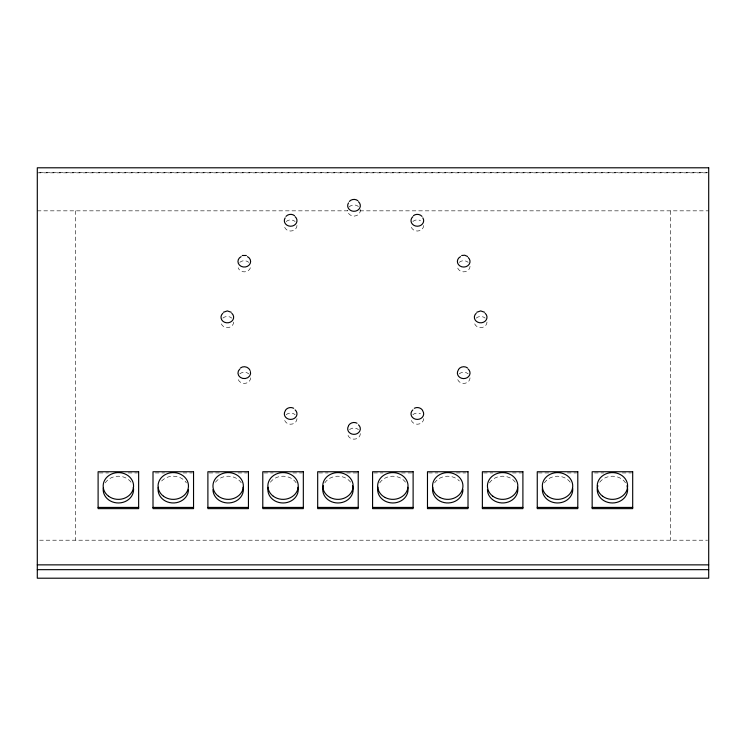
<?xml version="1.0" encoding="UTF-8"?>
<svg xmlns="http://www.w3.org/2000/svg" width="746" height="746" viewBox="0 0 746 746"><rect width="100%" height="100%" fill="white"/><g stroke="black" fill="none" stroke-linecap="round" stroke-linejoin="round"><path stroke-width="0.56" stroke-dasharray="3.73 2.8" d="M39.631 172.596L707.534 172.596M37.3 172.839L707.534 172.839M37.3 210.838L348.522 210.838M359.945 210.838L708.7 210.838M99.265 472.936L108.534 472.936M128.219 472.936L137.488 472.936M155.317 472.936L164.586 472.936M183.115 472.936L192.384 472.936M209.057 472.936L219.473 472.936M238.011 472.936L247.271 472.936M263.944 472.936L273.213 472.936M292.898 472.936L302.167 472.936M318.84 472.936L328.109 472.936M346.638 472.936L357.064 472.936M373.737 472.936L383.006 472.936M401.535 472.936L411.96 472.936M428.633 472.936L437.893 472.936M456.431 472.936L465.69 472.936M483.529 472.936L492.789 472.936M512.483 472.936L521.743 472.936M538.416 472.936L548.842 472.936M567.37 472.936L576.639 472.936M594.469 472.936L603.738 472.936M622.267 472.936L631.536 472.936M39.603 540.207L707.553 540.207M670.701 210.838L670.701 540.207M75.299 210.838L75.299 540.207M360.215 209.449A6.332 5.576 0 0 1 354.425 216.079A6.332 5.576 0 0 1 347.673 210.195M349.128 206.95A6.332 5.576 0 0 1 358.863 206.95M233.657 322.058A6.332 5.576 0 0 1 227.316 327.634A6.332 5.576 0 0 1 220.984 322.058M222.84 318.113A6.332 5.576 0 0 1 231.801 318.113M423.672 418.646A6.332 5.576 0 0 1 417.34 424.222A6.332 5.576 0 0 1 410.999 418.646M412.855 414.701A6.332 5.576 0 0 1 420.502 413.816M423.672 225.46A6.332 5.576 0 0 1 417.34 231.036A6.332 5.576 0 0 1 410.999 225.46M412.855 221.515A6.332 5.576 0 0 1 420.502 220.63M470.036 266.285A6.332 5.576 0 0 1 463.704 271.861A6.332 5.576 0 0 1 457.373 266.285M459.228 262.34A6.332 5.576 0 0 1 468.18 262.34M360.337 433.594A6.332 5.576 0 0 1 353.996 439.17A6.332 5.576 0 0 1 347.664 433.594M349.52 429.649A6.332 5.576 0 0 1 358.481 429.649M250.404 267.73A6.332 5.576 0 0 1 244.287 271.861A6.332 5.576 0 0 1 238.17 267.73M239.811 262.34A6.332 5.576 0 0 1 248.772 262.34M250.628 377.821A6.332 5.576 0 0 1 244.287 383.397A6.332 5.576 0 0 1 237.955 377.821M239.811 373.877A6.332 5.576 0 0 1 248.772 373.877M470.036 377.821A6.332 5.576 0 0 1 463.704 383.397A6.332 5.576 0 0 1 457.373 377.821M459.228 373.877A6.332 5.576 0 0 1 468.18 373.877M487.007 322.058A6.332 5.576 0 0 1 480.676 327.634A6.332 5.576 0 0 1 474.344 322.058M476.2 318.113A6.332 5.576 0 0 1 485.152 318.113M296.992 418.646A6.332 5.576 0 0 1 290.66 424.222A6.332 5.576 0 0 1 284.329 418.646M286.184 414.701A6.332 5.576 0 0 1 295.136 414.701M296.992 225.46A6.332 5.576 0 0 1 290.66 231.036A6.332 5.576 0 0 1 284.329 225.46M286.184 221.515A6.332 5.576 0 0 1 295.136 221.515M105.214 482.895A15.2 13.381 0 0 1 131.538 482.895M161.621 480.983A15.2 13.381 0 0 1 186.435 482.895M215.463 482.233A15.2 13.381 0 0 1 241.331 482.895M270.36 482.233A15.2 13.381 0 0 1 296.227 482.895M324.79 482.895A15.2 13.381 0 0 1 350.657 482.233M379.686 482.895A15.2 13.381 0 0 1 405.544 482.233M434.573 482.895A15.2 13.381 0 0 1 459.387 480.983M489.469 482.895A15.2 13.381 0 0 1 515.803 482.895M544.366 482.895A15.2 13.381 0 0 1 570.69 482.895M599.719 482.233A15.2 13.381 0 0 1 625.586 482.895"/><path stroke-width="1.12" d="M285.354 410.384C287.061 407.68 290.884 406.71 293.672 408.276M348.699 425.323C350.406 422.618 354.219 421.658 357.017 423.215M458.398 369.559C460.291 366.519 464.823 365.764 467.593 368.02M285.998 216.368C288.133 213.981 292.059 213.654 294.549 215.659M349.342 201.42C351.469 199.042 355.394 198.716 357.884 200.711M223.427 312.248L227.316 310.914L231.213 312.248M413.452 215.659C415.942 213.654 419.867 213.981 421.994 216.368M240.399 368.02C243.466 365.484 248.595 366.79 250.087 370.473M476.787 312.248L480.676 310.914L484.564 312.248M414.319 408.276C417.107 406.71 420.93 407.68 422.637 410.384M242.236 255.486L246.348 255.486M461.653 255.486L464.749 255.235L467.593 256.484M98.108 507.429L138.644 507.429M153.005 507.429L193.54 507.429M207.892 507.429L248.437 507.429M262.788 507.429L303.324 507.429M317.684 507.429L358.22 507.429M372.58 507.429L413.116 507.429M427.477 507.429L468.012 507.429M482.364 507.429L522.899 507.429M537.26 507.429L577.796 507.429M592.156 507.429L632.692 507.429M37.3 564.862L708.7 564.862M37.3 569.664L708.7 569.664M231.801 313.311A6.332 5.576 0 0 1 231.801 321.19A6.332 5.576 0 0 1 222.84 321.19A6.332 5.576 0 0 1 222.84 313.311M422.823 411.055A6.332 5.576 0 0 1 420.968 418.413A6.332 5.576 0 0 1 412.482 417.434A6.332 5.576 0 0 1 412.855 409.899M422.823 217.869A6.332 5.576 0 0 1 420.968 225.227A6.332 5.576 0 0 1 412.482 224.238A6.332 5.576 0 0 1 412.855 216.713M468.18 257.538A6.332 5.576 0 0 1 467.779 265.753A6.332 5.576 0 0 1 458.52 264.681A6.332 5.576 0 0 1 460.543 256.652M358.481 424.847A6.332 5.576 0 0 1 358.854 432.372A6.332 5.576 0 0 1 350.368 433.351A6.332 5.576 0 0 1 348.513 426.003M247.458 256.652A6.332 5.576 0 0 1 249.145 265.063A6.332 5.576 0 0 1 239.438 265.063A6.332 5.576 0 0 1 241.126 256.652M250.404 371.573A6.332 5.576 0 0 1 242.655 378.409A6.332 5.576 0 0 1 239.811 369.074M468.18 369.074A6.332 5.576 0 0 1 468.553 376.599A6.332 5.576 0 0 1 460.077 377.588A6.332 5.576 0 0 1 458.221 370.23M358.481 201.765A6.332 5.576 0 0 1 358.854 209.3A6.332 5.576 0 0 1 350.368 210.279A6.332 5.576 0 0 1 348.513 202.921M485.152 313.311A6.332 5.576 0 0 1 485.152 321.19A6.332 5.576 0 0 1 476.2 321.19A6.332 5.576 0 0 1 476.2 313.311M295.136 409.899A6.332 5.576 0 0 1 295.509 417.434A6.332 5.576 0 0 1 287.024 418.413A6.332 5.576 0 0 1 285.177 411.055M295.136 216.713A6.332 5.576 0 0 1 295.509 224.238A6.332 5.576 0 0 1 287.024 225.227A6.332 5.576 0 0 1 285.177 217.869M133.347 487.259A15.2 13.381 0 0 1 118.819 502.963A15.2 13.381 0 0 1 103.274 488.033M188.468 489.581A15.2 13.381 0 0 1 171.944 502.916A15.2 13.381 0 0 1 158.301 487.259M243.131 487.259A15.2 13.381 0 0 1 229.488 502.916A15.2 13.381 0 0 1 212.964 489.581M298.027 487.259A15.2 13.381 0 0 1 283.06 502.972A15.2 13.381 0 0 1 268.084 487.259M352.513 485.749A15.2 13.381 0 0 1 337.957 502.972A15.2 13.381 0 0 1 323.391 485.749M407.82 487.259A15.2 13.381 0 0 1 392.844 502.972A15.2 13.381 0 0 1 377.877 487.259M462.94 489.581A15.2 13.381 0 0 1 446.416 502.916A15.2 13.381 0 0 1 432.773 487.259M517.603 487.259A15.2 13.381 0 0 1 503.96 502.916A15.2 13.381 0 0 1 487.436 489.581M572.63 488.033A15.2 13.381 0 0 1 557.085 502.963A15.2 13.381 0 0 1 542.556 487.259M626.985 485.749A15.2 13.381 0 0 1 612.419 502.972A15.2 13.381 0 0 1 597.863 485.749M708.7 167.794L37.3 167.794L37.3 578.206L708.7 578.206L708.7 167.794M138.644 471.742L98.108 471.742L98.108 508.632L138.644 508.632L138.644 471.742M193.54 471.742L153.005 471.742L153.005 508.632L193.54 508.632L193.54 471.742M248.437 471.742L207.892 471.742L207.892 508.632L248.437 508.632L248.437 471.742M303.324 471.742L262.788 471.742L262.788 508.632L303.324 508.632L303.324 471.742M358.22 471.742L317.684 471.742L317.684 508.632L358.22 508.632L358.22 471.742M413.116 471.742L372.58 471.742L372.58 508.632L413.116 508.632L413.116 471.742M468.012 471.742L427.477 471.742L427.477 508.632L468.012 508.632L468.012 471.742M522.899 471.742L482.364 471.742L482.364 508.632L522.899 508.632L522.899 471.742M577.796 471.742L537.26 471.742L537.26 508.632L577.796 508.632L577.796 471.742M632.692 471.742L592.156 471.742L592.156 508.632L632.692 508.632L632.692 471.742M108.599 496.239A15.2 13.381 0 0 0 133.347 488.304A15.2 13.381 0 0 0 113.178 473.402A15.2 13.381 0 0 0 108.599 496.239M163.495 496.239A15.2 13.381 0 0 0 188.244 488.304A15.2 13.381 0 0 0 168.074 473.402A15.2 13.381 0 0 0 163.495 496.239M218.391 496.239A15.2 13.381 0 0 0 243.131 488.304A15.2 13.381 0 0 0 222.961 473.402A15.2 13.381 0 0 0 218.391 496.239M273.288 496.239A15.2 13.381 0 0 0 298.027 488.304A15.2 13.381 0 0 0 277.857 473.402A15.2 13.381 0 0 0 273.288 496.239M330.347 497.573A15.2 13.381 0 0 0 353.156 485.982A15.2 13.381 0 0 0 330.347 474.391A15.2 13.381 0 0 0 330.347 497.573M385.244 497.573A15.2 13.381 0 0 0 408.043 485.982A15.2 13.381 0 0 0 385.244 474.391A15.2 13.381 0 0 0 385.244 497.573M440.14 497.573A15.2 13.381 0 0 0 462.94 485.982A15.2 13.381 0 0 0 440.14 474.391A15.2 13.381 0 0 0 440.14 497.573M492.864 496.239A15.2 13.381 0 0 0 517.603 488.304A15.2 13.381 0 0 0 497.433 473.402A15.2 13.381 0 0 0 492.864 496.239M547.76 496.239A15.2 13.381 0 0 0 572.499 488.304A15.2 13.381 0 0 0 552.329 473.402A15.2 13.381 0 0 0 547.76 496.239M602.656 496.239A15.2 13.381 0 0 0 627.395 488.304A15.2 13.381 0 0 0 607.225 473.402A15.2 13.381 0 0 0 602.656 496.239"/></g></svg>
